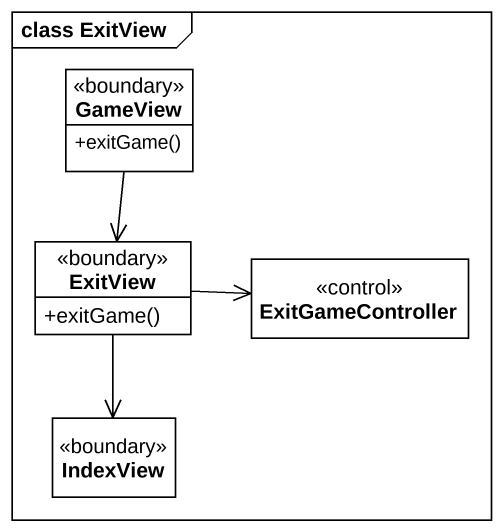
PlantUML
@startuml
mainframe class ExitView
hide circle
hide empty members
skinparam classAttributeIconSize 0
class GameView <<boundary>> {
  +exitGame()
}
class ExitView <<boundary>> {
  +exitGame()
}
class ExitGameController <<control>>
class IndexView <<boundary>>
GameView -- ExitView
GameView --> ExitView
ExitView -right-> ExitGameController
ExitView -- IndexView
ExitView --> IndexView
@enduml
